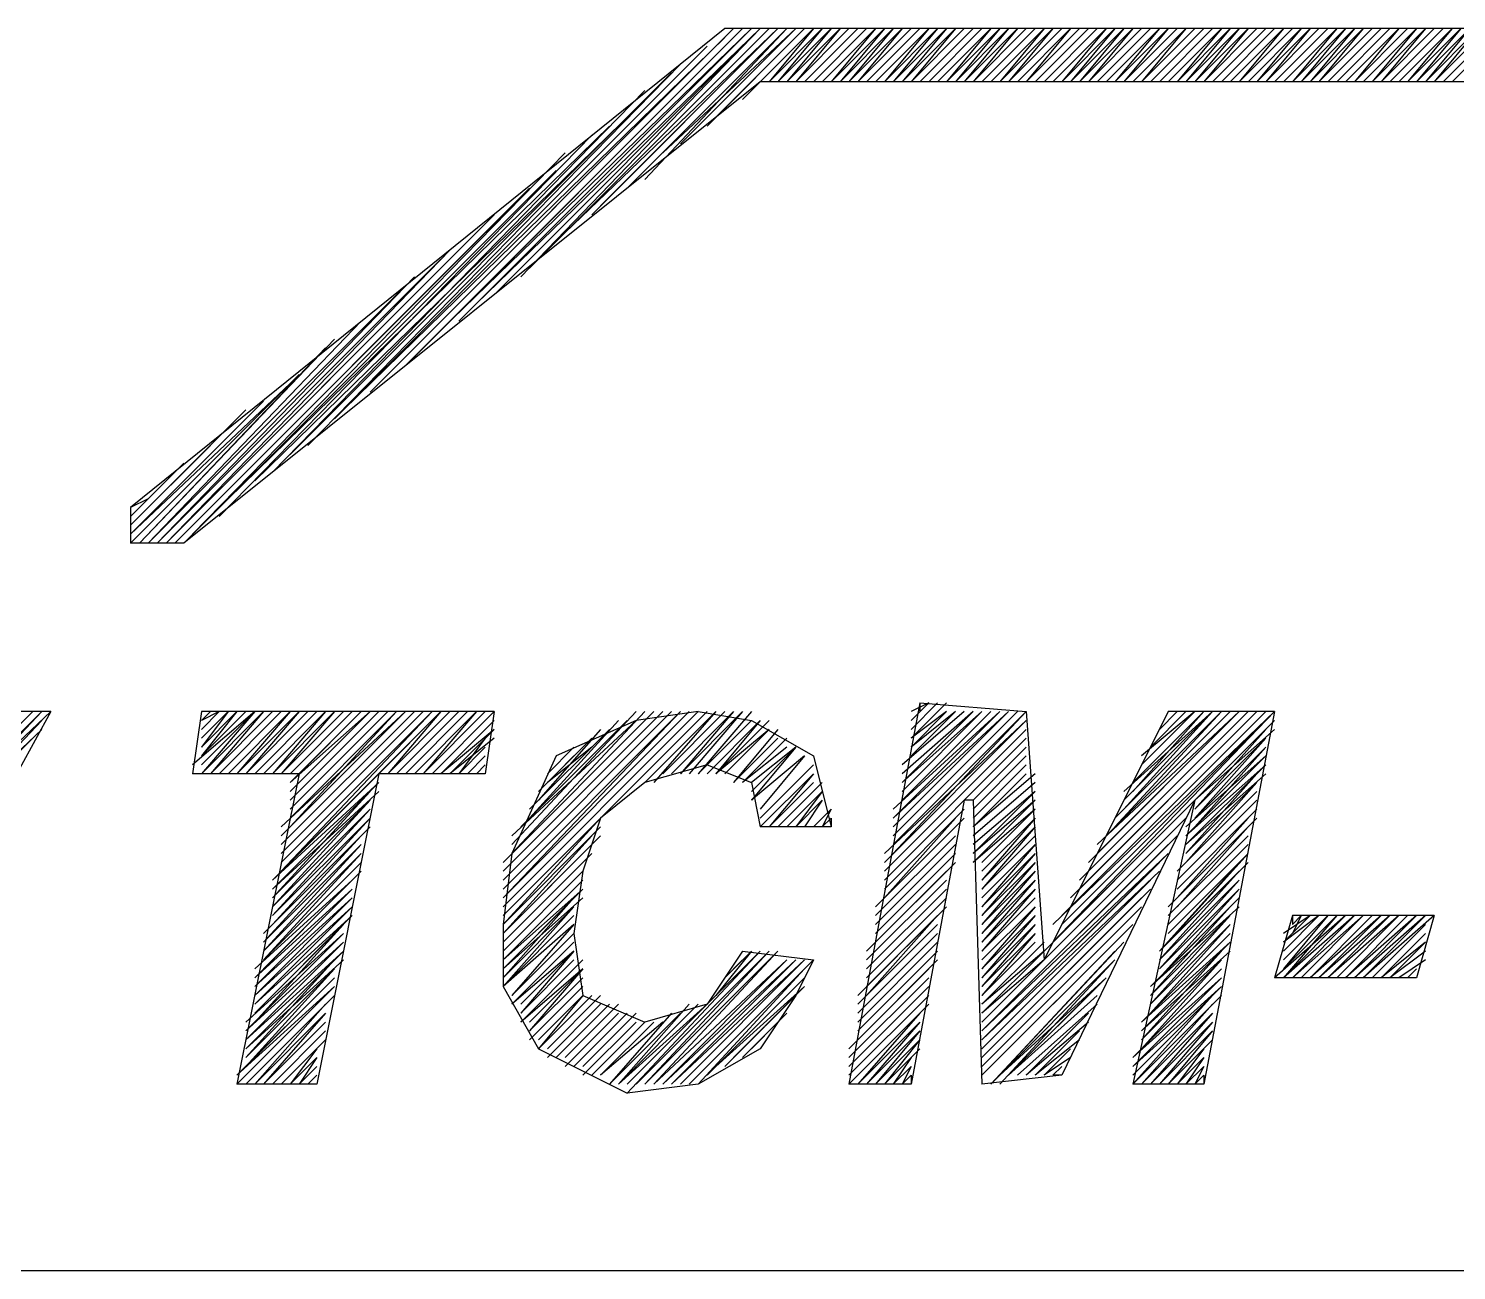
# Model space of a CAD drawing. Extents: x -1005 to 594, y -998 to 420.
# Drawn here: x 411.35 to 427.45, y 7.5 to 21.5 of the extents above; entities that cross this region are included whole.
import ezdxf

# ---------------------------------------------------------------- set-up
doc = ezdxf.new("R2010")
doc.units = 0

msp = doc.modelspace()

# ---------------------------------------------------------------- linework, layer by layer
at = {"layer": 'GT_1', "flags": 128}
for points in [[(419.2, 21.5), (412.5, 16.1)], [(419.3, 21.5), (415.2, 17.4)], [(419.3, 21.5), (415.3, 17.5)], [(419.4, 21.5), (415.6, 17.7)], [(419.4, 21.5), (415.7, 17.8)], [(419.5, 21.5), (416, 18.1)], [(419.5, 21.5), (416.2, 18.2)], [(419.6, 21.5), (416.4, 18.4)], [(419.6, 21.5), (416.6, 18.5)], [(419.6, 21.5), (416.9, 18.7)], [(419.7, 21.5), (417, 18.8)], [(419.7, 21.5), (417.3, 19.1)], [(419.8, 21.5), (417.4, 19.2)], [(419.8, 21.5), (417.7, 19.4)], [(419.8, 21.5), (417.8, 19.5)], [(419.9, 21.5), (418.1, 19.7)], [(419.9, 21.5), (418.3, 19.8)], [(420, 21.5), (418.5, 20.1)], [(420, 21.5), (418.7, 20.2)], [(420.1, 21.5), (419, 20.4)], [(420.1, 21.5), (419.1, 20.5)], [(430, 21.5), (419.2, 21.5)], [(420.2, 21.5), (419.4, 20.7)], [(420.2, 21.5), (419.5, 20.8)], [(420.3, 21.5), (419.7, 20.9)], [(420.2, 21.5), (419.7, 20.9)], [(420.4, 21.5), (419.8, 20.9)], [(420.4, 21.5), (419.8, 20.9)], [(420.3, 21.5), (419.8, 20.9)], [(420.4, 21.5), (419.9, 20.9)], [(420.5, 21.5), (419.9, 20.9)], [(420.6, 21.5), (420, 20.9)], [(420.5, 21.5), (420, 20.9)], [(420.6, 21.5), (420, 20.9)], [(420.7, 21.5), (420.1, 20.9)], [(420.7, 21.5), (420.1, 20.9)], [(420.8, 21.5), (420.2, 20.9)], [(420.8, 21.5), (420.2, 20.9)], [(420.9, 21.5), (420.3, 20.9)], [(420.9, 21.5), (420.3, 20.9)], [(421, 21.5), (420.4, 20.9)], [(420.9, 21.5), (420.4, 20.9)], [(421.1, 21.5), (420.5, 20.9)], [(421.1, 21.5), (420.5, 20.9)], [(421, 21.5), (420.5, 20.9)], [(421.1, 21.5), (420.6, 20.9)], [(421.2, 21.5), (420.6, 20.9)], [(421.3, 21.5), (420.7, 20.9)], [(421.2, 21.5), (420.7, 20.9)], [(421.3, 21.5), (420.7, 20.9)], [(421.4, 21.5), (420.8, 20.9)], [(421.4, 21.5), (420.8, 20.9)], [(421.5, 21.5), (420.9, 20.9)], [(421.5, 21.5), (420.9, 20.9)], [(421.6, 21.5), (421, 20.9)], [(421.5, 21.5), (421, 20.9)], [(421.7, 21.5), (421.1, 20.9)], [(421.7, 21.5), (421.1, 20.9)], [(421.6, 21.5), (421.1, 20.9)], [(421.7, 21.5), (421.2, 20.9)], [(421.8, 21.5), (421.2, 20.9)], [(421.9, 21.5), (421.3, 20.9)], [(421.8, 21.5), (421.3, 20.9)], [(421.9, 21.5), (421.3, 20.9)], [(422, 21.5), (421.4, 20.9)], [(422, 21.5), (421.4, 20.9)], [(422.1, 21.5), (421.5, 20.9)], [(422.1, 21.5), (421.5, 20.9)], [(422.2, 21.5), (421.6, 20.9)], [(422.2, 21.5), (421.6, 20.9)], [(422.3, 21.5), (421.7, 20.9)], [(422.2, 21.5), (421.7, 20.9)], [(422.4, 21.5), (421.8, 20.9)], [(422.4, 21.5), (421.8, 20.9)], [(422.3, 21.5), (421.8, 20.9)], [(422.4, 21.5), (421.9, 20.9)], [(422.5, 21.5), (421.9, 20.9)], [(422.6, 21.5), (422, 20.9)], [(422.5, 21.5), (422, 20.9)], [(422.6, 21.5), (422, 20.9)], [(422.7, 21.5), (422.1, 20.9)], [(422.7, 21.5), (422.1, 20.9)], [(422.8, 21.5), (422.2, 20.9)], [(422.8, 21.5), (422.2, 20.9)], [(422.9, 21.5), (422.3, 20.9)], [(422.8, 21.5), (422.3, 20.9)], [(423, 21.5), (422.4, 20.9)], [(423, 21.5), (422.4, 20.9)], [(422.9, 21.5), (422.4, 20.9)], [(423.1, 21.5), (422.5, 20.9)], [(423.1, 21.5), (422.5, 20.9)], [(423.2, 21.5), (422.6, 20.9)], [(423.1, 21.5), (422.6, 20.9)], [(423.2, 21.5), (422.6, 20.9)], [(423.3, 21.5), (422.7, 20.9)], [(423.3, 21.5), (422.7, 20.9)], [(423.4, 21.5), (422.8, 20.9)], [(423.4, 21.5), (422.8, 20.9)], [(423.5, 21.5), (422.9, 20.9)], [(423.5, 21.5), (422.9, 20.9)], [(423.6, 21.5), (423, 20.9)], [(423.5, 21.5), (423, 20.9)], [(423.7, 21.5), (423.1, 20.9)], [(423.7, 21.5), (423.1, 20.9)], [(423.6, 21.5), (423.1, 20.9)], [(423.7, 21.5), (423.2, 20.9)], [(423.8, 21.5), (423.2, 20.9)], [(423.9, 21.5), (423.3, 20.9)], [(423.8, 21.5), (423.3, 20.9)], [(423.9, 21.5), (423.3, 20.9)], [(424, 21.5), (423.4, 20.9)], [(424, 21.5), (423.4, 20.9)], [(424.1, 21.5), (423.5, 20.9)], [(424.1, 21.5), (423.5, 20.9)], [(424.2, 21.5), (423.6, 20.9)], [(424.1, 21.5), (423.6, 20.9)], [(424.3, 21.5), (423.7, 20.9)], [(424.3, 21.5), (423.7, 20.9)], [(424.2, 21.5), (423.7, 20.9)], [(424.4, 21.5), (423.8, 20.9)], [(424.4, 21.5), (423.8, 20.9)], [(424.5, 21.5), (423.9, 20.9)], [(424.4, 21.5), (423.9, 20.9)], [(424.5, 21.5), (423.9, 20.9)], [(424.6, 21.5), (424, 20.9)], [(424.6, 21.5), (424, 20.9)], [(424.7, 21.5), (424.1, 20.9)], [(424.7, 21.5), (424.1, 20.9)], [(424.8, 21.5), (424.2, 20.9)], [(424.8, 21.5), (424.2, 20.9)], [(424.9, 21.5), (424.3, 20.9)], [(424.8, 21.5), (424.3, 20.9)], [(425, 21.5), (424.4, 20.9)], [(425, 21.5), (424.4, 20.9)], [(424.9, 21.5), (424.4, 20.9)], [(425, 21.5), (424.5, 20.9)], [(425.1, 21.5), (424.5, 20.9)], [(425.2, 21.5), (424.6, 20.9)], [(425.1, 21.5), (424.6, 20.9)], [(425.2, 21.5), (424.6, 20.9)], [(425.3, 21.5), (424.7, 20.9)], [(425.3, 21.5), (424.7, 20.9)], [(425.4, 21.5), (424.8, 20.9)], [(425.4, 21.5), (424.8, 20.9)], [(425.5, 21.5), (424.9, 20.9)], [(425.5, 21.5), (424.9, 20.9)], [(425.6, 21.5), (425, 20.9)], [(425.6, 21.5), (425, 20.9)], [(425.5, 21.5), (425, 20.9)], [(425.7, 21.5), (425.1, 20.9)], [(425.7, 21.5), (425.1, 20.9)], [(425.7, 21.5), (425.2, 20.9)], [(425.8, 21.5), (425.2, 20.9)], [(425.9, 21.5), (425.3, 20.9)], [(425.8, 21.5), (425.3, 20.9)], [(425.9, 21.5), (425.3, 20.9)], [(426, 21.5), (425.4, 20.9)], [(426, 21.5), (425.4, 20.9)], [(426.1, 21.5), (425.5, 20.9)], [(426.1, 21.5), (425.5, 20.9)], [(426.2, 21.5), (425.6, 20.9)], [(426.1, 21.5), (425.6, 20.9)], [(426.3, 21.5), (425.7, 20.9)], [(426.3, 21.5), (425.7, 20.9)], [(426.2, 21.5), (425.7, 20.9)], [(426.3, 21.5), (425.8, 20.9)], [(426.4, 21.5), (425.8, 20.9)], [(426.5, 21.5), (425.9, 20.9)], [(426.4, 21.5), (425.9, 20.9)], [(426.5, 21.5), (425.9, 20.9)], [(426.6, 21.5), (426, 20.9)], [(426.6, 21.5), (426, 20.9)], [(426.7, 21.5), (426.1, 20.9)], [(426.7, 21.5), (426.1, 20.9)], [(426.8, 21.5), (426.2, 20.9)], [(426.8, 21.5), (426.2, 20.9)], [(426.9, 21.5), (426.3, 20.9)], [(426.9, 21.5), (426.3, 20.9)], [(426.8, 21.5), (426.3, 20.9)], [(427, 21.5), (426.4, 20.9)], [(427, 21.5), (426.4, 20.9)], [(427, 21.5), (426.5, 20.9)], [(427.1, 21.5), (426.5, 20.9)], [(427.2, 21.5), (426.6, 20.9)], [(427.1, 21.5), (426.6, 20.9)], [(427.2, 21.5), (426.6, 20.9)], [(427.3, 21.5), (426.7, 20.9)], [(427.3, 21.5), (426.7, 20.9)], [(427.4, 21.5), (426.8, 20.9)], [(427.4, 21.5), (426.8, 20.9)], [(427.5, 21.5), (426.9, 20.9)], [(427.4, 21.5), (426.9, 20.9)], [(427.6, 21.5), (427, 20.9)], [(427.6, 21.5), (427, 20.9)], [(427.5, 21.5), (427, 20.9)], [(427.6, 21.5), (427.1, 20.9)], [(427.7, 21.5), (427.1, 20.9)], [(427.8, 21.5), (427.2, 20.9)], [(427.7, 21.5), (427.2, 20.9)], [(427.8, 21.5), (427.2, 20.9)], [(427.9, 21.5), (427.3, 20.9)], [(427.9, 21.5), (427.3, 20.9)], [(428, 21.5), (427.4, 20.9)], [(428, 21.5), (427.4, 20.9)], [(419, 21.3), (414.8, 17.1)], [(419.2, 21.4), (414.9, 17.2)], [(418.7, 21.1), (414.5, 16.8)], [(418.6, 21), (414.3, 16.7)], [(419.6, 20.9), (413.1, 15.7)], [(418.3, 20.8), (414.1, 16.5)], [(430, 20.9), (419.6, 20.9)], [(418.2, 20.6), (413.9, 16.4)], [(417.7, 20.3), (413.5, 16)], [(417.9, 20.4), (413.6, 16.2)], [(417.4, 20.1), (413.2, 15.8)], [(417.3, 19.9), (413.1, 15.7)], [(417, 19.7), (413, 15.7)], [(416.9, 19.6), (413, 15.7)], [(416.6, 19.4), (412.9, 15.7)], [(416.4, 19.2), (412.9, 15.7)], [(416.1, 19), (412.9, 15.7)], [(416, 18.9), (412.8, 15.7)], [(415.7, 18.7), (412.8, 15.7)], [(415.6, 18.6), (412.7, 15.7)], [(415.3, 18.3), (412.7, 15.7)], [(415.1, 18.2), (412.7, 15.7)], [(414.8, 18), (412.6, 15.7)], [(414.7, 17.9), (412.6, 15.7)], [(414.4, 17.6), (412.5, 15.7)], [(414.3, 17.5), (412.5, 15.8)], [(414, 17.3), (412.5, 15.8)], [(413.8, 17.2), (412.5, 15.9)], [(413.5, 16.9), (412.5, 15.9)], [(413.4, 16.8), (412.5, 15.9)], [(413.1, 16.6), (412.5, 16)], [(413, 16.5), (412.5, 16)], [(412.7, 16.2), (412.5, 16.1)], [(412.5, 16.1), (412.5, 16.1)], [(412.5, 16.1), (412.5, 15.7)], [(413.1, 15.7), (412.5, 15.7)], [(421.4, 13.9), (420.6, 9.6)], [(421.6, 13.9), (421.3, 13.6)], [(421.5, 13.9), (421.3, 13.7)], [(421.5, 13.9), (421.3, 13.8)], [(421.7, 13.9), (421.3, 13.5)], [(421.6, 13.9), (421.3, 13.6)], [(421.5, 13.9), (421.3, 13.7)], [(421.4, 13.9), (421.4, 13.9)], [(421.4, 13.9), (421.4, 13.8)], [(421.4, 13.9), (422.6, 13.8)], [(411.6, 13.8), (409.3, 9.6)], [(411.6, 13.8), (409.7, 12)], [(411.5, 13.7), (409.7, 11.8)], [(411.5, 13.8), (409.8, 12.1)], [(411.5, 13.8), (409.8, 12)], [(411.4, 13.8), (409.9, 12.3)], [(411.5, 13.8), (409.9, 12.2)], [(411.4, 13.8), (410, 12.4)], [(411.6, 13.8), (410.7, 13.8)], [(413.9, 13.8), (413.2, 13.2)], [(413.3, 13.8), (413.2, 13.1)], [(414, 13.8), (413.3, 13.1)], [(413.8, 13.8), (413.3, 13.3)], [(413.7, 13.8), (413.3, 13.3)], [(413.6, 13.8), (413.3, 13.4)], [(413.6, 13.8), (413.3, 13.5)], [(413.5, 13.8), (413.3, 13.6)], [(413.4, 13.8), (413.3, 13.7)], [(414, 13.8), (413.3, 13.1)], [(413.9, 13.8), (413.3, 13.1)], [(413.9, 13.8), (413.3, 13.2)], [(413.8, 13.8), (413.3, 13.3)], [(413.7, 13.8), (413.3, 13.4)], [(413.6, 13.8), (413.3, 13.5)], [(413.5, 13.8), (413.3, 13.6)], [(413.5, 13.8), (413.3, 13.7)], [(413.4, 13.8), (413.3, 13.7)], [(416.6, 13.8), (413.3, 13.8)], [(414.1, 13.8), (413.4, 13.1)], [(414, 13.8), (413.4, 13.1)], [(414.1, 13.8), (413.4, 13.1)], [(414.2, 13.8), (413.5, 13.1)], [(414.2, 13.8), (413.5, 13.1)], [(414.3, 13.8), (413.6, 13.1)], [(414.3, 13.8), (413.6, 13.1)], [(414.4, 13.8), (413.7, 13.1)], [(414.4, 13.8), (413.7, 13.1)], [(414.3, 13.8), (413.7, 13.1)], [(414.5, 13.8), (413.8, 13.1)], [(414.4, 13.8), (413.8, 13.1)], [(414.5, 13.8), (413.8, 13.1)], [(414.6, 13.8), (413.9, 13.1)], [(414.6, 13.8), (413.9, 13.1)], [(414.7, 13.8), (414, 13.1)], [(414.7, 13.8), (414, 13.1)], [(414.8, 13.8), (414.1, 13.1)], [(414.8, 13.8), (414.1, 13.1)], [(414.7, 13.8), (414.1, 13.1)], [(416, 13.8), (414.2, 12)], [(415.9, 13.8), (414.2, 12.1)], [(415.8, 13.8), (414.2, 12.2)], [(415.7, 13.8), (414.2, 12.3)], [(415.6, 13.8), (414.2, 12.4)], [(415.6, 13.8), (414.2, 12.5)], [(415.9, 13.8), (414.2, 12)], [(415.9, 13.8), (414.2, 12.1)], [(415.8, 13.8), (414.2, 12.2)], [(415.7, 13.8), (414.2, 12.3)], [(415.6, 13.8), (414.2, 12.4)], [(414.9, 13.8), (414.2, 13.1)], [(414.8, 13.8), (414.2, 13.1)], [(414.9, 13.8), (414.2, 13.1)], [(415.5, 13.8), (414.3, 12.6)], [(415.4, 13.8), (414.3, 12.7)], [(415.5, 13.8), (414.3, 12.5)], [(415.5, 13.8), (414.3, 12.6)], [(415.3, 13.8), (414.3, 12.8)], [(415.2, 13.8), (414.3, 12.9)], [(415.2, 13.8), (414.3, 13)], [(415, 13.8), (414.3, 13.1)], [(415.4, 13.8), (414.3, 12.7)], [(415.3, 13.8), (414.3, 12.8)], [(415.2, 13.8), (414.3, 12.9)], [(415.1, 13.8), (414.3, 13)], [(415, 13.8), (414.3, 13.1)], [(415.1, 13.8), (414.4, 13.1)], [(415.1, 13.8), (414.4, 13.1)], [(416, 13.8), (415.3, 13.1)], [(416.1, 13.8), (415.4, 13.1)], [(416, 13.8), (415.4, 13.1)], [(416.1, 13.8), (415.4, 13.1)], [(416.2, 13.8), (415.5, 13.1)], [(416.2, 13.8), (415.5, 13.1)], [(416.3, 13.8), (415.6, 13.1)], [(416.3, 13.8), (415.6, 13.1)], [(416.3, 13.8), (415.6, 13.1)], [(416.4, 13.8), (415.7, 13.1)], [(416.4, 13.8), (415.7, 13.1)], [(416.5, 13.8), (415.8, 13.1)], [(416.4, 13.8), (415.8, 13.1)], [(416.5, 13.8), (415.8, 13.1)], [(416.6, 13.8), (415.9, 13.1)], [(416.6, 13.8), (415.9, 13.1)], [(416.6, 13.7), (416, 13.1)], [(416.6, 13.7), (416, 13.1)], [(416.6, 13.8), (416.5, 13.1)], [(419, 13.8), (416.7, 11.5)], [(418.9, 13.8), (416.7, 11.6)], [(419, 13.8), (416.7, 11.5)], [(418.9, 13.8), (416.7, 11.6)], [(418.8, 13.8), (416.7, 11.7)], [(418.7, 13.8), (416.7, 11.7)], [(418.7, 13.8), (416.7, 11.8)], [(418.6, 13.8), (416.7, 11.9)], [(418.5, 13.8), (416.7, 12)], [(418.4, 13.8), (416.7, 12.1)], [(418.8, 13.8), (416.7, 11.7)], [(418.7, 13.8), (416.7, 11.8)], [(418.6, 13.8), (416.7, 11.9)], [(418.5, 13.8), (416.7, 12)], [(418.5, 13.8), (416.7, 12)], [(418.4, 13.8), (416.7, 12.1)], [(418.3, 13.8), (416.8, 12.2)], [(418.2, 13.8), (416.8, 12.3)], [(418.3, 13.8), (416.8, 12.2)], [(418.2, 13.7), (416.8, 12.4)], [(418.1, 13.7), (416.9, 12.5)], [(418, 13.7), (417, 12.6)], [(418.2, 13.7), (417.3, 13.3)], [(419, 13.8), (418.1, 12.9)], [(418.9, 13.8), (418.2, 13.7)], [(419.1, 13.8), (418.3, 13)], [(419.1, 13.8), (418.4, 13)], [(419.1, 13.8), (418.4, 13)], [(419.2, 13.8), (418.5, 13.1)], [(419.2, 13.8), (418.5, 13.1)], [(419.3, 13.8), (418.6, 13.1)], [(419.3, 13.8), (418.6, 13.1)], [(419.4, 13.8), (418.7, 13.1)], [(419.3, 13.8), (418.7, 13.1)], [(419.4, 13.8), (418.8, 13.1)], [(419.4, 13.8), (418.8, 13.1)], [(419.5, 13.8), (418.9, 13.1)], [(418.9, 13.8), (419.5, 13.7)], [(419.5, 13.7), (418.9, 13.1)], [(419.6, 13.7), (419, 13.1)], [(419.6, 13.7), (419, 13.1)], [(419.6, 13.7), (419, 13.1)], [(419.5, 13.7), (419, 13.2)], [(419.7, 13.7), (419.1, 13.1)], [(419.6, 13.7), (419.1, 13.1)], [(419.5, 13.7), (420.2, 13.3)], [(422.6, 13.7), (421, 12.1)], [(422.6, 13.7), (421, 12.2)], [(422.6, 13.7), (421, 12.1)], [(422.5, 13.8), (421.1, 12.4)], [(422.4, 13.8), (421.1, 12.5)], [(422.4, 13.8), (421.1, 12.6)], [(422.5, 13.8), (421.1, 12.4)], [(422.4, 13.8), (421.1, 12.5)], [(422.3, 13.8), (421.1, 12.7)], [(422.3, 13.8), (421.1, 12.6)], [(422.3, 13.8), (421.1, 12.7)], [(422.6, 13.8), (421.1, 12.3)], [(422.6, 13.8), (421.1, 12.2)], [(422.6, 13.8), (421.1, 12.3)], [(422.2, 13.8), (421.2, 12.8)], [(422.1, 13.8), (421.2, 12.9)], [(422.1, 13.8), (421.2, 13)], [(422, 13.8), (421.2, 13.1)], [(421.9, 13.8), (421.2, 13.2)], [(422.2, 13.8), (421.2, 12.8)], [(422.1, 13.8), (421.2, 12.9)], [(422, 13.8), (421.2, 13)], [(422, 13.8), (421.2, 13.1)], [(421.9, 13.8), (421.2, 13.2)], [(421.8, 13.8), (421.3, 13.3)], [(421.8, 13.8), (421.3, 13.4)], [(421.7, 13.8), (421.3, 13.5)], [(421.8, 13.8), (421.3, 13.3)], [(421.7, 13.8), (421.3, 13.4)], [(422.6, 13.8), (422.8, 11)], [(424.2, 13.8), (422.8, 11)], [(425.4, 13.8), (422.9, 11.4)], [(425.4, 13.8), (422.9, 11.2)], [(425.3, 13.8), (423, 11.5)], [(425.4, 13.8), (423, 11.4)], [(425.2, 13.8), (423.1, 11.7)], [(425.3, 13.8), (423.1, 11.6)], [(425.1, 13.8), (423.2, 11.9)], [(425.2, 13.8), (423.2, 11.8)], [(425.1, 13.8), (423.2, 11.9)], [(425.1, 13.8), (423.3, 12)], [(425, 13.8), (423.3, 12.1)], [(425, 13.8), (423.4, 12.2)], [(425, 13.8), (423.4, 12.3)], [(424.9, 13.8), (423.5, 12.4)], [(424.9, 13.8), (423.5, 12.4)], [(424.8, 13.8), (423.6, 12.5)], [(424.8, 13.8), (423.6, 12.6)], [(424.7, 13.8), (423.7, 12.7)], [(424.7, 13.8), (423.7, 12.9)], [(424.7, 13.8), (423.7, 12.8)], [(424.6, 13.8), (423.8, 13)], [(424.6, 13.8), (423.8, 12.9)], [(424.5, 13.8), (423.9, 13.2)], [(424.6, 13.8), (423.9, 13.1)], [(424.5, 13.8), (423.9, 13.3)], [(424.4, 13.8), (424, 13.4)], [(424.4, 13.8), (424, 13.4)], [(424.3, 13.8), (424.1, 13.6)], [(424.3, 13.8), (424.1, 13.6)], [(424.3, 13.8), (424.2, 13.7)], [(424.2, 13.8), (424.2, 13.8)], [(425.4, 13.8), (424.2, 13.8)], [(425.4, 13.7), (424.5, 12.8)], [(425.4, 13.7), (424.5, 12.8)], [(425.4, 13.8), (424.6, 9.6)], [(411.5, 13.6), (409.6, 11.8)], [(416.6, 13.6), (416, 13.1)], [(416.6, 13.6), (416.1, 13.1)], [(417.9, 13.6), (417, 12.7)], [(417.8, 13.6), (417.1, 12.8)], [(419.7, 13.6), (419.1, 13.1)], [(419.7, 13.6), (419.2, 13.1)], [(419.7, 13.6), (419.2, 13.1)], [(419.7, 13.6), (419.2, 13.1)], [(419.8, 13.6), (419.3, 13)], [(419.8, 13.6), (419.3, 13)], [(422.6, 13.6), (421, 12)], [(422.6, 13.6), (421, 12)], [(425.4, 13.6), (424.5, 12.8)], [(425.3, 13.6), (424.5, 12.7)], [(411.4, 13.5), (409.5, 11.6)], [(411.4, 13.5), (409.6, 11.7)], [(416.6, 13.5), (416.1, 13.1)], [(416.5, 13.5), (416.2, 13.1)], [(416.5, 13.4), (416.2, 13.1)], [(416.5, 13.4), (416.2, 13.1)], [(417.7, 13.5), (417.1, 12.9)], [(417.5, 13.4), (417.2, 13.1)], [(417.7, 13.4), (417.2, 13)], [(419.8, 13.5), (419.3, 13)], [(419.8, 13.5), (419.3, 13)], [(419.9, 13.5), (419.4, 13)], [(419.9, 13.5), (419.4, 13)], [(419.9, 13.5), (419.4, 13)], [(419.9, 13.4), (419.4, 13)], [(420, 13.4), (419.5, 12.9)], [(420, 13.4), (419.5, 12.9)], [(420, 13.4), (419.5, 12.8)], [(420, 13.4), (419.5, 12.9)], [(420, 13.4), (419.5, 13)], [(422.6, 13.5), (421, 11.9)], [(422.6, 13.5), (421, 11.9)], [(422.6, 13.5), (421.9, 12.8)], [(422.6, 13.4), (422, 12.8)], [(422.6, 13.4), (422, 12.8)], [(422.6, 13.4), (422, 12.8)], [(425.3, 13.5), (424.5, 12.7)], [(425.3, 13.5), (424.5, 12.6)], [(425.3, 13.4), (424.5, 12.6)], [(425.3, 13.4), (424.5, 12.5)], [(416.5, 13.3), (416.3, 13.1)], [(416.5, 13.3), (416.3, 13.1)], [(417.3, 13.3), (416.8, 12.2)], [(417.5, 13.3), (417.3, 13.1)], [(420.1, 13.3), (419.5, 12.8)], [(420.1, 13.3), (419.5, 12.8)], [(420.1, 13.3), (419.5, 12.8)], [(420.1, 13.3), (419.6, 12.7)], [(420.1, 13.3), (419.6, 12.7)], [(420.2, 13.3), (420.4, 12.5)], [(422.6, 13.3), (422, 12.7)], [(422.6, 13.3), (422, 12.7)], [(425.3, 13.3), (424.4, 12.4)], [(425.3, 13.3), (424.4, 12.5)], [(414.4, 13.1), (413.2, 13.1)], [(414.4, 13.1), (413.7, 9.6)], [(415.3, 13.1), (414.1, 11.9)], [(415.3, 13.1), (414.6, 9.6)], [(416.5, 13.1), (415.3, 13.1)], [(416.5, 13.2), (416.4, 13.1)], [(416.5, 13.2), (416.4, 13.1)], [(416.5, 13.1), (416.4, 13.1)], [(419, 13.2), (418.3, 13)], [(419, 13.2), (419.5, 13)], [(420.2, 13.2), (419.6, 12.6)], [(420.2, 13.2), (419.6, 12.6)], [(420.2, 13.2), (419.6, 12.6)], [(420.2, 13.2), (419.6, 12.6)], [(420.2, 13.1), (419.6, 12.5)], [(420.2, 13.1), (419.6, 12.5)], [(420.2, 13.1), (419.7, 12.5)], [(422.6, 13.2), (422, 12.6)], [(422.6, 13.2), (422, 12.6)], [(422.6, 13.2), (422, 12.6)], [(422.7, 13.1), (422, 12.5)], [(422.6, 13.1), (422, 12.5)], [(422.7, 13.1), (422, 12.5)], [(425.3, 13.2), (424.4, 12.4)], [(425.3, 13.2), (424.4, 12.3)], [(425.3, 13.1), (424.4, 12.3)], [(425.2, 13.1), (424.4, 12.2)], [(415.3, 13), (414.1, 11.9)], [(415.3, 13), (414.1, 11.8)], [(415.3, 12.9), (414.1, 11.8)], [(415.2, 12.9), (414.1, 11.7)], [(418.3, 13), (417.8, 12.6)], [(419.5, 13), (419.6, 12.5)], [(420.2, 13), (419.7, 12.5)], [(420.3, 13), (419.8, 12.5)], [(420.3, 13), (419.8, 12.5)], [(420.3, 12.9), (419.9, 12.5)], [(420.3, 12.9), (419.9, 12.5)], [(420.3, 12.9), (419.9, 12.5)], [(420.3, 12.9), (420, 12.5)], [(422.7, 13), (422, 12.4)], [(422.7, 13), (422, 12.4)], [(422.7, 12.9), (422, 12.3)], [(422.7, 12.9), (422, 12.2)], [(422.7, 12.9), (422, 12.3)], [(425.2, 12.9), (424.3, 12)], [(425.2, 12.9), (424.3, 12)], [(425.2, 13), (424.4, 12.2)], [(425.2, 13), (424.4, 12.1)], [(415.2, 12.8), (414.1, 11.6)], [(415.2, 12.8), (414.1, 11.7)], [(420.3, 12.8), (420, 12.5)], [(420.3, 12.8), (420, 12.5)], [(420.3, 12.8), (420.1, 12.5)], [(420.3, 12.8), (420.1, 12.5)], [(421.9, 12.8), (421.3, 9.6)], [(422, 12.8), (421.9, 12.8)], [(422.7, 12.8), (422, 12.1)], [(422.7, 12.8), (422, 12.2)], [(422.7, 12.8), (422, 12.2)], [(422, 12.8), (422.1, 9.6)], [(424.5, 12.8), (422.9, 11.2)], [(424.5, 12.8), (423, 9.7)], [(424.5, 12.8), (423.8, 9.6)], [(425.2, 12.8), (424.3, 11.9)], [(425.2, 12.8), (424.3, 11.9)], [(424.5, 12.8), (424.5, 12.8)], [(415.2, 12.7), (414.1, 11.6)], [(415.2, 12.7), (414.1, 11.5)], [(415.2, 12.6), (414.1, 11.5)], [(415.2, 12.6), (414.1, 11.4)], [(417.8, 12.6), (416.7, 11.4)], [(417.8, 12.6), (417.6, 12)], [(420.4, 12.7), (420.2, 12.5)], [(420.4, 12.7), (420.2, 12.5)], [(420.4, 12.7), (420.3, 12.5)], [(420.4, 12.6), (420.3, 12.5)], [(420.4, 12.6), (420.3, 12.5)], [(420.4, 12.6), (420.4, 12.5)], [(421.9, 12.7), (421, 11.8)], [(421.9, 12.7), (421, 11.8)], [(421.8, 12.6), (421, 11.7)], [(421.9, 12.6), (421, 11.7)], [(422.7, 12.7), (422, 12.1)], [(422.7, 12.7), (422.1, 12.1)], [(422.7, 12.6), (422.1, 12)], [(422.7, 12.6), (422.1, 11.9)], [(422.7, 12.6), (422.1, 12)], [(424.4, 12.7), (422.8, 11.1)], [(424.4, 12.6), (422.8, 11)], [(425.2, 12.7), (424.3, 11.8)], [(425.2, 12.7), (424.3, 11.8)], [(425.2, 12.6), (424.3, 11.7)], [(425.1, 12.6), (424.3, 11.7)], [(415.2, 12.5), (414, 11.3)], [(415.1, 12.4), (414, 11.3)], [(415.1, 12.4), (414, 11.2)], [(415.2, 12.5), (414.1, 11.4)], [(417.8, 12.5), (416.7, 11.4)], [(417.7, 12.4), (416.7, 11.3)], [(417.8, 12.4), (416.7, 11.3)], [(420.4, 12.5), (419.6, 12.5)], [(420.4, 12.5), (419.6, 12.5)], [(420.4, 12.5), (420.4, 12.5)], [(421.8, 12.5), (420.9, 11.6)], [(421.8, 12.5), (420.9, 11.6)], [(421.8, 12.4), (420.9, 11.5)], [(421.8, 12.4), (420.9, 11.5)], [(424.3, 12.5), (422.1, 10.3)], [(424.3, 12.5), (422.1, 10.3)], [(422.7, 12.5), (422.1, 11.8)], [(422.7, 12.5), (422.1, 11.9)], [(422.7, 12.5), (422.1, 11.9)], [(424.3, 12.4), (422.1, 10.2)], [(422.7, 12.4), (422.1, 11.8)], [(422.7, 12.4), (422.1, 11.8)], [(425.1, 12.5), (424.2, 11.6)], [(425.1, 12.4), (424.2, 11.5)], [(425.1, 12.4), (424.2, 11.5)], [(425.1, 12.5), (424.3, 11.6)], [(415.1, 12.3), (414, 11.2)], [(415.1, 12.3), (414, 11.1)], [(417.7, 12.3), (416.7, 11.3)], [(421.8, 12.3), (420.9, 11.4)], [(421.8, 12.3), (420.9, 11.4)], [(424.2, 12.3), (422.1, 10.2)], [(422.7, 12.3), (422.1, 11.7)], [(422.7, 12.3), (422.1, 11.6)], [(422.7, 12.3), (422.1, 11.7)], [(425.1, 12.3), (424.2, 11.4)], [(425.1, 12.3), (424.2, 11.4)], [(415.1, 12.2), (414, 11.1)], [(415.1, 12.2), (414, 11)], [(415.1, 12.1), (414, 11)], [(415.1, 12.1), (414, 11)], [(417.7, 12.2), (416.7, 11.2)], [(417.7, 12.2), (416.7, 11.2)], [(416.8, 12.2), (416.7, 11.4)], [(417.6, 12.1), (416.7, 11.2)], [(421.8, 12.2), (420.9, 11.3)], [(421.8, 12.2), (420.9, 11.3)], [(421.8, 12.1), (420.9, 11.2)], [(421.8, 12.1), (420.9, 11.2)], [(424.2, 12.2), (422.1, 10.1)], [(424.2, 12.2), (422.1, 10.2)], [(422.7, 12.2), (422.1, 11.5)], [(422.7, 12.2), (422.1, 11.6)], [(422.7, 12.2), (422.1, 11.5)], [(424.1, 12.1), (422.1, 10.1)], [(422.7, 12.1), (422.1, 11.4)], [(422.7, 12.1), (422.1, 11.5)], [(425, 12.1), (424.1, 11.1)], [(425.1, 12.2), (424.2, 11.2)], [(425.1, 12.2), (424.2, 11.3)], [(425.1, 12.1), (424.2, 11.2)], [(415.1, 12), (414, 10.9)], [(417.6, 12), (416.7, 11.1)], [(417.6, 12), (416.7, 11.1)], [(417.6, 12), (417.5, 11.3)], [(421.7, 12), (420.8, 11.1)], [(421.7, 12), (420.8, 11.1)], [(424.1, 12), (422.1, 10.1)], [(422.7, 12), (422.1, 11.4)], [(422.7, 12), (422.1, 11.3)], [(422.7, 12), (422.1, 11.4)], [(425, 12), (424.1, 11.1)], [(425, 12), (424.1, 11)], [(415, 11.9), (413.9, 10.8)], [(415, 11.9), (413.9, 10.9)], [(415, 11.8), (413.9, 10.7)], [(415, 11.8), (413.9, 10.8)], [(417.6, 11.9), (416.7, 11)], [(417.6, 11.9), (416.7, 11)], [(417.6, 11.8), (416.7, 10.9)], [(417.6, 11.8), (416.7, 11)], [(421.7, 11.9), (420.8, 11)], [(421.7, 11.9), (420.8, 11)], [(421.7, 11.8), (420.8, 10.9)], [(421.7, 11.8), (420.8, 10.9)], [(424, 11.9), (422.1, 10)], [(424, 11.9), (422.1, 10)], [(422.7, 11.9), (422.1, 11.2)], [(422.7, 11.9), (422.1, 11.3)], [(422.7, 11.9), (422.1, 11.2)], [(424, 11.8), (422.1, 9.9)], [(422.7, 11.8), (422.1, 11.1)], [(422.7, 11.8), (422.1, 11.2)], [(425, 11.9), (424.1, 11)], [(425, 11.9), (424.1, 10.9)], [(425, 11.8), (424.1, 10.9)], [(425, 11.8), (424.1, 10.8)], [(415, 11.7), (413.9, 10.6)], [(415, 11.7), (413.9, 10.7)], [(415, 11.6), (413.9, 10.5)], [(415, 11.6), (413.9, 10.6)], [(417.5, 11.7), (416.7, 10.8)], [(417.5, 11.7), (416.7, 10.9)], [(417.6, 11.7), (416.7, 10.9)], [(417.5, 11.6), (416.7, 10.7)], [(417.5, 11.6), (416.7, 10.8)], [(421.7, 11.7), (420.8, 10.8)], [(421.7, 11.7), (420.8, 10.8)], [(421.7, 11.6), (420.8, 10.7)], [(421.7, 11.6), (420.8, 10.7)], [(423.9, 11.7), (422.1, 9.9)], [(422.7, 11.7), (422.1, 11.1)], [(422.7, 11.7), (422.1, 11.1)], [(423.9, 11.6), (422.1, 9.8)], [(423.9, 11.6), (422.1, 9.8)], [(422.7, 11.6), (422.1, 11)], [(422.7, 11.6), (422.1, 10.9)], [(422.7, 11.6), (422.1, 11)], [(425, 11.7), (424, 10.7)], [(425, 11.6), (424, 10.7)], [(424.9, 11.6), (424, 10.6)], [(425, 11.7), (424.1, 10.8)], [(415, 11.5), (413.9, 10.4)], [(415, 11.5), (413.9, 10.5)], [(417.5, 11.5), (416.7, 10.7)], [(417.5, 11.5), (416.7, 10.7)], [(421.6, 11.5), (420.7, 10.6)], [(421.6, 11.5), (420.8, 10.6)], [(423.8, 11.5), (422.1, 9.8)], [(422.7, 11.5), (422.1, 10.8)], [(422.7, 11.5), (422.1, 10.9)], [(422.7, 11.5), (422.1, 10.9)], [(424.9, 11.5), (424, 10.6)], [(424.9, 11.5), (424, 10.5)], [(426.2, 11.5), (425.4, 10.8)], [(425.6, 11.5), (425.4, 10.8)], [(426.3, 11.5), (425.5, 10.8)], [(426.2, 11.5), (425.5, 10.8)], [(426.1, 11.5), (425.5, 10.8)], [(426, 11.5), (425.5, 10.9)], [(426, 11.5), (425.5, 11)], [(425.9, 11.5), (425.5, 11.1)], [(425.8, 11.5), (425.5, 11.2)], [(426.2, 11.5), (425.5, 10.8)], [(426.1, 11.5), (425.5, 10.9)], [(426, 11.5), (425.5, 11)], [(425.9, 11.5), (425.5, 11.1)], [(425.9, 11.5), (425.5, 11.2)], [(425.8, 11.5), (425.5, 11.3)], [(426.4, 11.5), (425.6, 10.8)], [(425.7, 11.5), (425.6, 11.3)], [(425.6, 11.5), (425.6, 11.4)], [(426.3, 11.5), (425.6, 10.8)], [(425.7, 11.5), (425.6, 11.4)], [(425.6, 11.5), (425.6, 11.5)], [(427.2, 11.5), (425.6, 11.5)], [(426.4, 11.5), (425.7, 10.8)], [(426.4, 11.5), (425.7, 10.8)], [(426.5, 11.5), (425.8, 10.8)], [(426.6, 11.5), (425.8, 10.8)], [(426.5, 11.5), (425.8, 10.8)], [(426.7, 11.5), (425.9, 10.8)], [(426.6, 11.5), (425.9, 10.8)], [(426.6, 11.5), (425.9, 10.8)], [(426.8, 11.5), (426, 10.8)], [(426.7, 11.5), (426, 10.8)], [(426.8, 11.5), (426.1, 10.8)], [(426.8, 11.5), (426.1, 10.8)], [(426.9, 11.5), (426.2, 10.8)], [(427, 11.5), (426.2, 10.8)], [(426.9, 11.5), (426.2, 10.8)], [(427.1, 11.5), (426.3, 10.8)], [(427, 11.5), (426.3, 10.8)], [(427, 11.5), (426.3, 10.8)], [(427.2, 11.5), (426.4, 10.8)], [(427.1, 11.5), (426.4, 10.8)], [(427.2, 11.5), (427, 10.8)], [(414.9, 11.3), (413.8, 10.2)], [(414.9, 11.3), (413.8, 10.3)], [(414.9, 11.4), (413.9, 10.3)], [(414.9, 11.4), (413.9, 10.4)], [(417.5, 11.4), (416.7, 10.7)], [(416.7, 11.4), (416.7, 10.7)], [(417.5, 11.4), (416.8, 10.6)], [(417.5, 11.3), (416.8, 10.6)], [(417.5, 11.3), (416.8, 10.6)], [(417.5, 11.3), (416.8, 10.6)], [(417.5, 11.3), (417.6, 10.6)], [(421.6, 11.4), (420.7, 10.5)], [(421.6, 11.4), (420.7, 10.5)], [(421.6, 11.3), (420.7, 10.4)], [(421.6, 11.3), (420.7, 10.4)], [(423.8, 11.4), (422.1, 9.7)], [(422.7, 11.4), (422.1, 10.7)], [(422.7, 11.4), (422.1, 10.8)], [(423.7, 11.3), (422.1, 9.7)], [(423.7, 11.3), (422.1, 9.7)], [(422.7, 11.3), (422.1, 10.7)], [(422.7, 11.3), (422.1, 10.6)], [(422.7, 11.3), (422.1, 10.7)], [(424.9, 11.3), (423.9, 10.3)], [(424.9, 11.4), (424, 10.5)], [(424.9, 11.4), (424, 10.4)], [(424.9, 11.3), (424, 10.4)], [(427.1, 11.4), (426.5, 10.8)], [(427.1, 11.4), (426.5, 10.8)], [(427.1, 11.3), (426.6, 10.8)], [(427.1, 11.3), (426.6, 10.8)], [(414.9, 11.2), (413.8, 10.1)], [(414.9, 11.2), (413.8, 10.2)], [(417.5, 11.2), (416.8, 10.5)], [(417.5, 11.2), (416.8, 10.5)], [(421.6, 11.2), (420.7, 10.3)], [(421.6, 11.2), (420.7, 10.3)], [(422.8, 11.2), (422.1, 10.5)], [(422.7, 11.2), (422.1, 10.6)], [(422.8, 11.2), (422.1, 10.5)], [(423.7, 11.2), (422.2, 9.6)], [(424.9, 11.2), (423.9, 10.3)], [(424.9, 11.2), (423.9, 10.2)], [(427.1, 11.2), (426.6, 10.8)], [(427.1, 11.2), (426.7, 10.8)], [(414.9, 11.1), (413.8, 10)], [(414.9, 11.1), (413.8, 10.1)], [(414.8, 11), (413.8, 9.9)], [(414.9, 11), (413.8, 10)], [(417.5, 11.1), (416.8, 10.5)], [(417.5, 11.1), (416.9, 10.4)], [(417.5, 11.1), (416.9, 10.5)], [(417.5, 11.1), (416.9, 10.4)], [(417.5, 11), (416.9, 10.4)], [(417.6, 11), (416.9, 10.3)], [(417.5, 11), (416.9, 10.4)], [(419.6, 11.1), (418.1, 9.6)], [(419.6, 11.1), (418.1, 9.5)], [(419.7, 11.1), (418.2, 9.6)], [(419.7, 11.1), (418.2, 9.6)], [(419.8, 11.1), (418.3, 9.6)], [(419.8, 11.1), (418.3, 9.6)], [(419.7, 11.1), (418.3, 9.6)], [(419.8, 11.1), (418.4, 9.6)], [(419.9, 11), (418.4, 9.6)], [(419.9, 11), (418.5, 9.6)], [(420, 11), (418.5, 9.6)], [(420.1, 11), (418.6, 9.6)], [(420, 11), (418.6, 9.6)], [(420, 11), (418.6, 9.6)], [(420.1, 11), (418.7, 9.6)], [(420.1, 11), (418.7, 9.6)], [(420.2, 11), (418.8, 9.6)], [(420.2, 11), (418.8, 9.6)], [(419.6, 11.1), (419, 10.5)], [(419.4, 11.1), (419, 10.5)], [(419.5, 11.1), (419.1, 10.6)], [(419.5, 11.1), (419.2, 10.8)], [(419.5, 11.1), (419.3, 10.9)], [(419.4, 11.1), (419.4, 11.1)], [(419.4, 11.1), (420.2, 11)], [(420.2, 11), (420, 10.6)], [(421.6, 11.1), (420.7, 10.2)], [(421.6, 11.1), (420.7, 10.2)], [(421.6, 11), (420.7, 10.1)], [(421.6, 11), (420.7, 10.1)], [(422.8, 11.1), (422.1, 10.4)], [(422.8, 11.1), (422.1, 10.5)], [(422.8, 11), (422.1, 10.4)], [(422.8, 11), (422.1, 10.4)], [(423.6, 11.1), (422.2, 9.6)], [(423.6, 11), (422.2, 9.6)], [(423.6, 11), (422.3, 9.6)], [(424.9, 11.1), (423.9, 10.2)], [(424.8, 11.1), (423.9, 10.1)], [(424.8, 11), (423.9, 10.1)], [(424.8, 11), (423.9, 10)], [(427.1, 11.1), (426.7, 10.8)], [(427.1, 11.1), (426.7, 10.8)], [(427.1, 11), (426.8, 10.8)], [(427.1, 11), (426.8, 10.8)], [(414.8, 10.8), (413.7, 9.7)], [(414.8, 10.9), (413.8, 9.8)], [(414.8, 10.9), (413.8, 9.9)], [(414.8, 10.8), (413.8, 9.8)], [(417.6, 10.9), (416.9, 10.3)], [(417.6, 10.9), (417, 10.2)], [(417.6, 10.9), (417, 10.3)], [(417.6, 10.8), (417, 10.2)], [(417.6, 10.8), (417, 10.2)], [(417.6, 10.8), (417, 10.2)], [(420.1, 10.9), (418.9, 9.7)], [(420.1, 10.9), (418.9, 9.6)], [(420.1, 10.8), (419, 9.7)], [(421.5, 10.9), (420.6, 10)], [(421.5, 10.9), (420.6, 10)], [(421.5, 10.8), (420.6, 9.9)], [(421.5, 10.8), (420.6, 9.9)], [(423.5, 10.8), (422.3, 9.7)], [(423.5, 10.8), (422.4, 9.7)], [(424.8, 10.9), (423.8, 9.9)], [(424.8, 10.8), (423.8, 9.9)], [(424.8, 10.8), (423.8, 9.8)], [(424.8, 10.9), (423.9, 10)], [(427, 10.8), (425.4, 10.8)], [(427, 10.9), (426.9, 10.8)], [(427, 10.9), (426.9, 10.8)], [(427, 10.8), (427, 10.8)], [(427, 10.8), (427, 10.8)], [(414.8, 10.7), (413.7, 9.6)], [(414.8, 10.7), (413.7, 9.7)], [(416.7, 10.7), (417.1, 10)], [(417.6, 10.7), (417, 10.1)], [(417.6, 10.7), (417, 10.1)], [(417.6, 10.7), (417, 10.1)], [(420.1, 10.7), (419.1, 9.8)], [(420.1, 10.7), (419.2, 9.8)], [(421.5, 10.7), (420.6, 9.8)], [(421.5, 10.7), (420.6, 9.8)], [(423.4, 10.7), (422.4, 9.7)], [(424.8, 10.7), (423.8, 9.8)], [(424.8, 10.7), (423.8, 9.7)], [(414.8, 10.6), (413.8, 9.6)], [(414.8, 10.6), (413.8, 9.6)], [(414.7, 10.5), (413.9, 9.6)], [(414.7, 10.5), (413.9, 9.6)], [(417.7, 10.6), (417.1, 10)], [(417.6, 10.6), (417.1, 10)], [(417.7, 10.6), (417.1, 10)], [(417.7, 10.6), (417.1, 10)], [(417.6, 10.6), (417.1, 10.1)], [(417.8, 10.6), (417.2, 10)], [(417.8, 10.5), (417.2, 9.9)], [(417.8, 10.5), (417.2, 9.9)], [(417.8, 10.5), (417.2, 9.9)], [(417.9, 10.5), (417.3, 9.9)], [(417.9, 10.5), (417.3, 9.9)], [(417.9, 10.5), (417.3, 9.9)], [(418, 10.5), (417.4, 9.9)], [(418, 10.5), (417.4, 9.9)], [(417.6, 10.6), (418.3, 10.3)], [(419, 10.5), (418, 9.6)], [(418.9, 10.5), (418, 9.6)], [(418.9, 10.5), (418, 9.6)], [(418.8, 10.5), (418, 9.6)], [(419, 10.5), (418.3, 10.3)], [(420, 10.6), (419.3, 9.9)], [(420, 10.6), (419.6, 10)], [(421.5, 10.6), (420.6, 9.7)], [(421.5, 10.6), (420.6, 9.7)], [(421.5, 10.5), (420.6, 9.6)], [(421.5, 10.5), (420.6, 9.6)], [(423.4, 10.6), (422.4, 9.7)], [(423.4, 10.5), (422.5, 9.7)], [(423.4, 10.5), (422.5, 9.7)], [(424.8, 10.6), (423.8, 9.6)], [(424.7, 10.6), (423.8, 9.6)], [(424.7, 10.5), (423.9, 9.6)], [(424.7, 10.5), (423.9, 9.6)], [(414.7, 10.4), (413.9, 9.6)], [(414.7, 10.4), (414, 9.6)], [(418, 10.4), (417.4, 9.8)], [(418, 10.4), (417.4, 9.8)], [(418.1, 10.4), (417.5, 9.8)], [(418.1, 10.4), (417.5, 9.8)], [(418.1, 10.4), (417.5, 9.8)], [(418.1, 10.4), (417.5, 9.8)], [(418.2, 10.4), (417.6, 9.8)], [(418.2, 10.4), (417.6, 9.8)], [(418.7, 10.4), (417.9, 9.6)], [(418.6, 10.4), (417.9, 9.6)], [(418.7, 10.4), (417.9, 9.6)], [(418.6, 10.4), (417.9, 9.6)], [(419.9, 10.4), (419.4, 9.9)], [(421.4, 10.4), (420.6, 9.6)], [(421.4, 10.4), (420.7, 9.6)], [(421.4, 10.4), (420.7, 9.6)], [(423.3, 10.4), (422.6, 9.7)], [(424.7, 10.4), (423.9, 9.6)], [(424.7, 10.4), (424, 9.6)], [(414.7, 10.3), (414, 9.6)], [(414.7, 10.3), (414, 9.6)], [(414.7, 10.2), (414.1, 9.6)], [(414.7, 10.2), (414.1, 9.6)], [(418.2, 10.3), (417.6, 9.7)], [(418.2, 10.3), (417.6, 9.7)], [(418.3, 10.3), (417.7, 9.7)], [(418.3, 10.3), (417.7, 9.7)], [(418.3, 10.3), (417.7, 9.7)], [(418.5, 10.3), (417.8, 9.7)], [(418.4, 10.3), (417.8, 9.7)], [(418.4, 10.3), (417.8, 9.7)], [(419.8, 10.3), (419.5, 10)], [(421.4, 10.3), (420.7, 9.6)], [(421.4, 10.3), (420.8, 9.6)], [(421.4, 10.2), (420.8, 9.6)], [(421.4, 10.2), (420.9, 9.6)], [(423.3, 10.3), (422.6, 9.7)], [(423.2, 10.2), (422.7, 9.7)], [(423.2, 10.2), (422.7, 9.7)], [(424.7, 10.3), (424, 9.6)], [(424.7, 10.3), (424.1, 9.6)], [(424.7, 10.2), (424.1, 9.6)], [(424.7, 10.2), (424.2, 9.6)], [(414.7, 10.1), (414.2, 9.6)], [(414.7, 10.1), (414.2, 9.6)], [(414.6, 10), (414.3, 9.6)], [(414.6, 10), (414.3, 9.6)], [(417.1, 10), (418.1, 9.5)], [(419.6, 10), (418.9, 9.6)], [(421.4, 10.1), (420.9, 9.6)], [(421.4, 10.1), (421, 9.6)], [(421.4, 10), (421, 9.6)], [(421.4, 10), (421, 9.6)], [(423.2, 10.1), (422.7, 9.7)], [(423.1, 10), (422.8, 9.7)], [(424.7, 10.1), (424.2, 9.6)], [(424.7, 10.1), (424.2, 9.6)], [(424.6, 10), (424.3, 9.6)], [(424.6, 10), (424.3, 9.6)], [(414.6, 9.9), (414.3, 9.6)], [(414.6, 9.9), (414.4, 9.6)], [(421.3, 9.9), (421.1, 9.6)], [(421.3, 9.9), (421.1, 9.6)], [(423.1, 9.9), (422.8, 9.7)], [(423.1, 9.9), (422.8, 9.7)], [(424.6, 9.9), (424.3, 9.6)], [(424.6, 9.9), (424.4, 9.6)], [(414.6, 9.8), (414.4, 9.6)], [(414.6, 9.8), (414.4, 9.6)], [(414.6, 9.7), (414.5, 9.6)], [(414.6, 9.7), (414.5, 9.6)], [(421.3, 9.8), (421.1, 9.6)], [(421.3, 9.8), (421.2, 9.6)], [(421.3, 9.7), (421.2, 9.6)], [(421.3, 9.7), (421.3, 9.6)], [(423, 9.7), (422.1, 9.6)], [(423, 9.8), (422.9, 9.7)], [(423, 9.7), (422.9, 9.7)], [(424.6, 9.8), (424.4, 9.6)], [(424.6, 9.8), (424.5, 9.6)], [(424.6, 9.7), (424.5, 9.6)], [(424.6, 9.7), (424.6, 9.6)], [(414.6, 9.6), (413.7, 9.6)], [(418.9, 9.6), (418.1, 9.5)], [(421.3, 9.6), (420.6, 9.6)], [(424.6, 9.6), (423.8, 9.6)], [(25.4, 7.5), (589.1, 7.5)]]:
    msp.add_lwpolyline(points, dxfattribs=at)

doc.saveas('drawing.dxf')
